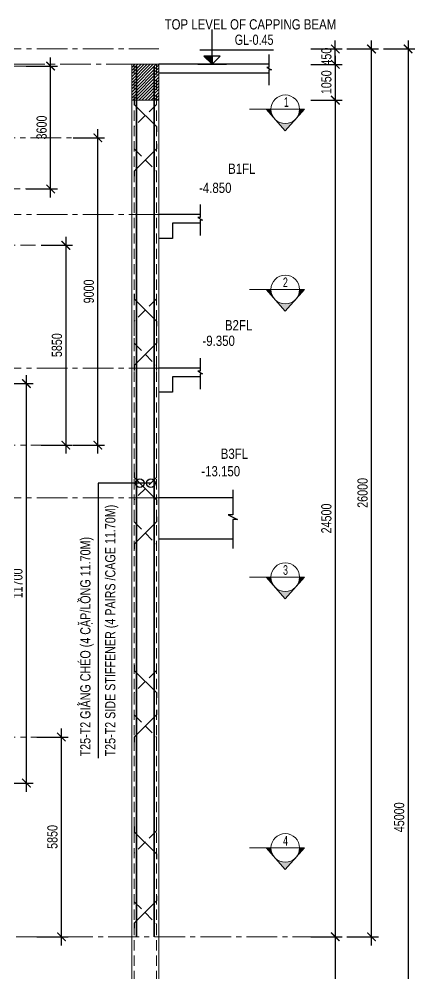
# Model space of a CAD drawing. Header units: millimetres. Extents: x 2746337 to 7547699, y -363432 to 15720.
# Drawn here: x 2788526 to 2800126, y -221391 to -193430 of the extents above; entities that cross this region are included whole.
import ezdxf
from ezdxf.enums import TextEntityAlignment as Align

# ---------------------------------------------------------------- set-up
doc = ezdxf.new("R2010")
doc.units = ezdxf.units.MM
doc.header["$LTSCALE"] = 1200
doc.header["$PDMODE"] = 3
doc.linetypes.add('CENTER2', pattern=[1.125, 0.75, -0.125, 0.125, -0.125])
doc.linetypes.add('HIDDEN', pattern=[0.375, 0.25, -0.125])
for name, color, linetype, lineweight in [('1', 9, 'Continuous', 13), ('BOUND', 3, 'Continuous', 20), ('C1CO', 4, 'Continuous', 35), ('CODE', 3, 'Continuous', 15), ('ENOTE', 2, 'Continuous', 15), ('Grid line', 160, 'CENTER2', 5), ('HIDE', 8, 'HIDDEN', 13), ('K-THUOC', 1, 'Continuous', 18), ('LEADER', 8, 'Continuous', 9), ('S-Beam - Cont', 60, 'Continuous', 25), ('T2CO', 4, 'Continuous', 30), ('T2HI', 4, 'HIDDEN', 13), ('TEXTVN', 2, 'Continuous', 20)]:
    doc.layers.add(name, color=color, linetype=linetype, lineweight=lineweight)
for name, color, linetype in [('CDC.02.DIM', 1, 'Continuous'), ('CDC.06.TEXT', 2, 'Continuous'), ('CDC.10.HATCH', 251, 'Continuous'), ('Q-Dim-line', 75, 'Continuous')]:
    doc.layers.add(name, color=color, linetype=linetype)
doc.styles.add('DB_Arial', font='arial.ttf', dxfattribs={"width": 0.8})
doc.styles.add('SMTEXT', font='arial.ttf', dxfattribs={"width": 0.75})
doc.styles.add('TEXTVN', font='VHELVCN.TTF', dxfattribs={"width": 0.8})
doc.dimstyles.new('BSV1-100', dxfattribs={"dimtxt": 300, "dimasz": 250, "dimexe": 200, "dimexo": 0, "dimgap": 108, "dimtad": 1, "dimdec": 0, "dimdsep": 46, "dimtxsty": 'SMTEXT', "dimblk": 'ARCHTICK', "dimcen": 100, "dimdle": 250, "dimclrd": 256, "dimclre": 256, "dimclrt": 1, "dimadec": 0, "dimazin": 0, "dimtfac": 1, "dimtdec": 0, "dimtix": 1, "dimtmove": 2, "dimatfit": 3, "dimfxl": 720, "dimfxlon": 1, "dimtolj": 1, "dimtzin": 0, "dimarcsym": 0})
doc.dimstyles.new('BSV25', dxfattribs={"dimtxt": 300, "dimasz": 250, "dimexe": 200, "dimexo": 0, "dimgap": 108, "dimtad": 1, "dimdec": 0, "dimlfac": 0.25, "dimdsep": 46, "dimtxsty": 'SMTEXT', "dimblk": 'ARCHTICK', "dimcen": 100, "dimdle": 250, "dimclrd": 256, "dimclre": 256, "dimclrt": 2, "dimadec": 0, "dimazin": 0, "dimtfac": 1, "dimtdec": 0, "dimtix": 1, "dimtmove": 2, "dimatfit": 3, "dimfxl": 800, "dimfxlon": 1, "dimtolj": 1, "dimtzin": 0, "dimarcsym": 0})

# ---------------------------------------------------------------- blocks, each defined once
blk = doc.blocks.new('_ArchTick')
at = {"color": 0, "linetype": 'ByBlock', "const_width": 0.15}
blk.add_lwpolyline([(-0.5, -0.5), (0.5, 0.5)], dxfattribs=at)
blk = doc.blocks.new('tag_cd')
at = {"layer": 'CDC.10.HATCH'}
blk.add_hatch(color=256, dxfattribs=at).paths.add_polyline_path([(180, 240), (420, 0), (420, 240)])
at = {"layer": 'CDC.02.DIM'}
for points in [[(420, 240), (420, 0), (660, 240), (180, 240), (420, 0), (420, 1020)], [(60, 420), (2220, 420)], [(0, 0), (840, 0)]]:
    blk.add_lwpolyline(points, dxfattribs=at)
at = {"layer": 'CDC.06.TEXT', "ltscale": 0.5, "style": 'SMTEXT', "width": 0.75}
blk.add_attdef('CD', text='', height=300, dxfattribs=at).set_placement((2220, 570), align=Align.RIGHT)
blk = doc.blocks.new('*D1139')
at = {"layer": 'Defpoints', "color": 0, "transparency": 16777216}
for p in [(2759035, -194305), (2758473, -199155), (2793586, -199155)]:
    blk.add_point(p, dxfattribs=at)
at = {"layer": 'K-THUOC', "lineweight": -2, "transparency": 16777216}
for p, q in [((2759035, -194305), (2758273, -194305)), ((2758473, -194055), (2758473, -199405)), ((2759193, -199155), (2758273, -199155))]:
    blk.add_line(p, q, dxfattribs=at)
at = {"layer": 'K-THUOC', "lineweight": -2, "transparency": 16777216, "xscale": 250, "yscale": 250, "zscale": 250}
for p, rotation in [((2758473, -194305), 90), ((2758473, -199155), 270)]:
    blk.add_blockref('_ArchTick', p, dxfattribs=dict(at, rotation=rotation))
at = {"layer": 'K-THUOC', "color": 1, "transparency": 16777216, "insert": (2758212, -196730), "char_height": 300, "attachment_point": 5, "rotation": 90, "style": 'SMTEXT'}
blk.add_mtext('\\A1;4850', dxfattribs=at)
blk = doc.blocks.new('*D1140')
at = {"layer": 'Defpoints', "color": 0, "transparency": 16777216}
for p in [(2793586, -199155), (2758473, -203655), (2793586, -203655)]:
    blk.add_point(p, dxfattribs=at)
at = {"layer": 'K-THUOC', "lineweight": -2, "transparency": 16777216}
for p, q in [((2758473, -198905), (2758473, -203905)), ((2759193, -199155), (2758273, -199155)), ((2759193, -203655), (2758273, -203655))]:
    blk.add_line(p, q, dxfattribs=at)
at = {"layer": 'K-THUOC', "lineweight": -2, "transparency": 16777216, "xscale": 250, "yscale": 250, "zscale": 250}
for p, rotation in [((2758473, -199155), 90), ((2758473, -203655), 270)]:
    blk.add_blockref('_ArchTick', p, dxfattribs=dict(at, rotation=rotation))
at = {"layer": 'K-THUOC', "color": 1, "transparency": 16777216, "insert": (2758212, -201405), "char_height": 300, "attachment_point": 5, "rotation": 90, "style": 'SMTEXT'}
blk.add_mtext('\\A1;4500', dxfattribs=at)
blk = doc.blocks.new('*D1141')
at = {"layer": 'Defpoints', "color": 0, "transparency": 16777216}
for p in [(2793586, -203655), (2758473, -207455), (2793586, -207455)]:
    blk.add_point(p, dxfattribs=at)
at = {"layer": 'K-THUOC', "lineweight": -2, "transparency": 16777216}
for p, q in [((2758473, -203405), (2758473, -207705)), ((2759193, -203655), (2758273, -203655)), ((2759193, -207455), (2758273, -207455))]:
    blk.add_line(p, q, dxfattribs=at)
at = {"layer": 'K-THUOC', "lineweight": -2, "transparency": 16777216, "xscale": 250, "yscale": 250, "zscale": 250}
for p, rotation in [((2758473, -203655), 90), ((2758473, -207455), 270)]:
    blk.add_blockref('_ArchTick', p, dxfattribs=dict(at, rotation=rotation))
at = {"layer": 'K-THUOC', "color": 1, "transparency": 16777216, "insert": (2758211, -205555), "char_height": 300, "attachment_point": 5, "rotation": 90, "style": 'SMTEXT'}
blk.add_mtext('\\A1;3800', dxfattribs=at)
blk = doc.blocks.new('*D1105')
at = {"layer": 'Defpoints', "color": 0, "transparency": 16777216}
for p in [(2778636, -214455), (2789766, -214455), (2778636, -220305)]:
    blk.add_point(p, dxfattribs=at)
at = {"layer": 'K-THUOC', "lineweight": -2, "transparency": 16777216}
for p, q in [((2789046, -214455), (2789966, -214455)), ((2789766, -220555), (2789766, -214205)), ((2789046, -220305), (2789966, -220305))]:
    blk.add_line(p, q, dxfattribs=at)
at = {"layer": 'K-THUOC', "lineweight": -2, "transparency": 16777216, "xscale": 250, "yscale": 250, "zscale": 250}
for p, rotation in [((2789766, -214455), 90), ((2789766, -220305), 270)]:
    blk.add_blockref('_ArchTick', p, dxfattribs=dict(at, rotation=rotation))
at = {"layer": 'K-THUOC', "color": 1, "transparency": 16777216, "insert": (2789504, -217380), "char_height": 300, "attachment_point": 5, "rotation": 90, "style": 'SMTEXT'}
blk.add_mtext('\\A1;5850', dxfattribs=at)
blk = doc.blocks.new('*D1106')
at = {"layer": 'Defpoints', "color": 0, "transparency": 16777216}
for p in [(2778077, -204105), (2788740, -204105), (2778077, -215805)]:
    blk.add_point(p, dxfattribs=at)
at = {"layer": 'K-THUOC', "lineweight": -2, "transparency": 16777216}
for p, q in [((2788020, -204105), (2788940, -204105)), ((2788740, -216055), (2788740, -203855)), ((2788020, -215805), (2788940, -215805))]:
    blk.add_line(p, q, dxfattribs=at)
at = {"layer": 'K-THUOC', "lineweight": -2, "transparency": 16777216, "xscale": 250, "yscale": 250, "zscale": 250}
for p, rotation in [((2788740, -204105), 90), ((2788740, -215805), 270)]:
    blk.add_blockref('_ArchTick', p, dxfattribs=dict(at, rotation=rotation))
at = {"layer": 'K-THUOC', "color": 1, "transparency": 16777216, "insert": (2788479, -209955), "char_height": 300, "attachment_point": 5, "rotation": 90, "style": 'SMTEXT'}
blk.add_mtext('\\A1;11700', dxfattribs=at)
blk = doc.blocks.new('*D1107')
at = {"layer": 'Defpoints', "color": 0, "transparency": 16777216}
for p in [(2779703, -196905), (2790833, -196905), (2779703, -205905)]:
    blk.add_point(p, dxfattribs=at)
at = {"layer": 'K-THUOC', "lineweight": -2, "transparency": 16777216}
for p, q in [((2790833, -206155), (2790833, -196655)), ((2790113, -196905), (2791033, -196905)), ((2790113, -205905), (2791033, -205905))]:
    blk.add_line(p, q, dxfattribs=at)
at = {"layer": 'K-THUOC', "lineweight": -2, "transparency": 16777216, "xscale": 250, "yscale": 250, "zscale": 250}
for p, rotation in [((2790833, -196905), 90), ((2790833, -205905), 270)]:
    blk.add_blockref('_ArchTick', p, dxfattribs=dict(at, rotation=rotation))
at = {"layer": 'K-THUOC', "color": 1, "transparency": 16777216, "insert": (2790571, -201405), "char_height": 300, "attachment_point": 5, "rotation": 90, "style": 'SMTEXT'}
blk.add_mtext('\\A1;9000', dxfattribs=at)
blk = doc.blocks.new('*D1108')
at = {"layer": 'Defpoints', "color": 0, "transparency": 16777216}
for p in [(2778786, -194805), (2789449, -194805), (2778786, -198405)]:
    blk.add_point(p, dxfattribs=at)
at = {"layer": 'K-THUOC', "lineweight": -2, "transparency": 16777216}
for p, q in [((2789449, -198655), (2789449, -194555)), ((2788729, -194805), (2789649, -194805)), ((2788729, -198405), (2789649, -198405))]:
    blk.add_line(p, q, dxfattribs=at)
at = {"layer": 'K-THUOC', "lineweight": -2, "transparency": 16777216, "xscale": 250, "yscale": 250, "zscale": 250}
for p, rotation in [((2789449, -194805), 90), ((2789449, -198405), 270)]:
    blk.add_blockref('_ArchTick', p, dxfattribs=dict(at, rotation=rotation))
at = {"layer": 'K-THUOC', "color": 1, "transparency": 16777216, "insert": (2789188, -196605), "char_height": 300, "attachment_point": 5, "rotation": 90, "style": 'SMTEXT'}
blk.add_mtext('\\A1;3600', dxfattribs=at)
blk = doc.blocks.new('SIGSEC')
at = {"layer": '1', "lineweight": 9}
h = blk.add_hatch(color=256, dxfattribs=at)
h.dxf.hatch_style = 1
h.paths.add_polyline_path([(-420, 0), (-560, 0), (-315, -278, -0.182676)])
h = blk.add_hatch(color=256, dxfattribs=at)
h.dxf.hatch_style = 1
h.paths.add_polyline_path([(560, 0), (420, 0, -0.182676), (315, -278)])
h = blk.add_hatch(color=256, dxfattribs=at)
h.dxf.hatch_style = 1
h.paths.add_polyline_path([(315, -278, -0.451416), (-315, -278), (0, -635)])
at = {"layer": '1', "lineweight": 9, "elevation": 0}
blk.add_lwpolyline([(1050, 0), (-560, 0), (0, -635), (560, 0)], dxfattribs=at)
at = {"layer": '1', "lineweight": 9}
blk.add_circle((0, 0), 420, dxfattribs=at)
at = {"layer": 'BOUND', "lineweight": 9, "style": 'TEXTVN', "width": 0.8}
blk.add_attdef('SEC', text='', height=280, dxfattribs=at).set_placement((0, 210, 0), align=Align.MIDDLE_CENTER)
blk = doc.blocks.new('*D1126')
at = {"layer": 'Defpoints', "color": 0, "transparency": 16777216}
for p in [(2792625, -194305), (2797793, -194305), (2792625, -194755)]:
    blk.add_point(p, dxfattribs=at)
at = {"layer": 'K-THUOC', "lineweight": -2, "transparency": 16777216}
for p, q in [((2797073, -194305), (2797993, -194305)), ((2797793, -194305), (2797793, -194055)), ((2797793, -194755), (2797793, -194305)), ((2797073, -194755), (2797993, -194755)), ((2797793, -194755), (2797793, -195005))]:
    blk.add_line(p, q, dxfattribs=at)
at = {"layer": 'K-THUOC', "lineweight": -2, "transparency": 16777216, "xscale": 250, "yscale": 250, "zscale": 250}
for p, rotation in [((2797793, -194305), 270), ((2797793, -194755), 90)]:
    blk.add_blockref('_ArchTick', p, dxfattribs=dict(at, rotation=rotation))
at = {"layer": 'K-THUOC', "color": 1, "transparency": 16777216, "insert": (2797532, -194530), "char_height": 300, "attachment_point": 5, "rotation": 90, "style": 'SMTEXT'}
blk.add_mtext('\\A1;450', dxfattribs=at)
blk = doc.blocks.new('*D1127')
at = {"layer": 'Defpoints', "color": 0, "transparency": 16777216}
for p in [(2792625, -194755), (2792625, -195805), (2797793, -195805)]:
    blk.add_point(p, dxfattribs=at)
at = {"layer": 'K-THUOC', "lineweight": -2, "transparency": 16777216}
for p, q in [((2797793, -194505), (2797793, -196055)), ((2797073, -194755), (2797993, -194755)), ((2797073, -195805), (2797993, -195805))]:
    blk.add_line(p, q, dxfattribs=at)
at = {"layer": 'K-THUOC', "lineweight": -2, "transparency": 16777216, "xscale": 250, "yscale": 250, "zscale": 250}
for p, rotation in [((2797793, -194755), 90), ((2797793, -195805), 270)]:
    blk.add_blockref('_ArchTick', p, dxfattribs=dict(at, rotation=rotation))
at = {"layer": 'K-THUOC', "color": 1, "transparency": 16777216, "insert": (2797532, -195280), "char_height": 300, "attachment_point": 5, "rotation": 90, "style": 'SMTEXT'}
blk.add_mtext('\\A1;1050', dxfattribs=at)
blk = doc.blocks.new('*D1128')
at = {"layer": 'Defpoints', "color": 0, "transparency": 16777216}
for p in [(2792625, -195805), (2786929, -220305), (2797793, -220305)]:
    blk.add_point(p, dxfattribs=at)
at = {"layer": 'K-THUOC', "lineweight": -2, "transparency": 16777216}
for p, q in [((2797793, -195555), (2797793, -220555)), ((2797073, -195805), (2797993, -195805)), ((2797073, -220305), (2797993, -220305))]:
    blk.add_line(p, q, dxfattribs=at)
at = {"layer": 'K-THUOC', "lineweight": -2, "transparency": 16777216, "xscale": 250, "yscale": 250, "zscale": 250}
for p, rotation in [((2797793, -195805), 90), ((2797793, -220305), 270)]:
    blk.add_blockref('_ArchTick', p, dxfattribs=dict(at, rotation=rotation))
at = {"layer": 'K-THUOC', "color": 1, "transparency": 16777216, "insert": (2797532, -208055), "char_height": 300, "attachment_point": 5, "rotation": 90, "style": 'SMTEXT'}
blk.add_mtext('\\A1;24500', dxfattribs=at)
blk = doc.blocks.new('*D1129')
at = {"layer": 'Defpoints', "color": 0, "transparency": 16777216}
for p in [(2786929, -220305), (2788650, -239305), (2797793, -239305)]:
    blk.add_point(p, dxfattribs=at)
at = {"layer": 'K-THUOC', "lineweight": -2, "transparency": 16777216}
for p, q in [((2797073, -220305), (2797993, -220305)), ((2797793, -220055), (2797793, -239555)), ((2797073, -239305), (2797993, -239305))]:
    blk.add_line(p, q, dxfattribs=at)
at = {"layer": 'K-THUOC', "lineweight": -2, "transparency": 16777216, "xscale": 250, "yscale": 250, "zscale": 250}
for p, rotation in [((2797793, -220305), 90), ((2797793, -239305), 270)]:
    blk.add_blockref('_ArchTick', p, dxfattribs=dict(at, rotation=rotation))
at = {"layer": 'K-THUOC', "color": 1, "transparency": 16777216, "insert": (2797532, -229805), "char_height": 300, "attachment_point": 5, "rotation": 90, "style": 'SMTEXT'}
blk.add_mtext('\\A1;19000', dxfattribs=at)
blk = doc.blocks.new('*D1130')
at = {"layer": 'Defpoints', "color": 0, "transparency": 16777216}
for p in [(2791825, -194305), (2798854, -194305), (2786929, -220305)]:
    blk.add_point(p, dxfattribs=at)
at = {"layer": 'K-THUOC', "lineweight": -2, "transparency": 16777216}
for p, q in [((2798134, -194305), (2799054, -194305)), ((2798854, -220555), (2798854, -194055)), ((2798134, -220305), (2799054, -220305))]:
    blk.add_line(p, q, dxfattribs=at)
at = {"layer": 'K-THUOC', "lineweight": -2, "transparency": 16777216, "xscale": 250, "yscale": 250, "zscale": 250}
for p, rotation in [((2798854, -194305), 90), ((2798854, -220305), 270)]:
    blk.add_blockref('_ArchTick', p, dxfattribs=dict(at, rotation=rotation))
at = {"layer": 'K-THUOC', "color": 1, "transparency": 16777216, "insert": (2798593, -207305), "char_height": 300, "attachment_point": 5, "rotation": 90, "style": 'SMTEXT'}
blk.add_mtext('\\A1;26000', dxfattribs=at)
blk = doc.blocks.new('*D1131')
at = {"layer": 'Defpoints', "color": 0, "transparency": 16777216}
for p in [(2791825, -194305), (2791825, -239305), (2799926, -239305)]:
    blk.add_point(p, dxfattribs=at)
at = {"layer": 'K-THUOC', "lineweight": -2, "transparency": 16777216}
for p, q in [((2799206, -194305), (2800126, -194305)), ((2799926, -194055), (2799926, -239555)), ((2799206, -239305), (2800126, -239305))]:
    blk.add_line(p, q, dxfattribs=at)
at = {"layer": 'K-THUOC', "lineweight": -2, "transparency": 16777216, "xscale": 250, "yscale": 250, "zscale": 250}
for p, rotation in [((2799926, -194305), 90), ((2799926, -239305), 270)]:
    blk.add_blockref('_ArchTick', p, dxfattribs=dict(at, rotation=rotation))
at = {"layer": 'K-THUOC', "color": 1, "transparency": 16777216, "insert": (2799665, -216805), "char_height": 300, "attachment_point": 5, "rotation": 90, "style": 'SMTEXT'}
blk.add_mtext('\\A1;45000', dxfattribs=at)
blk = doc.blocks.new('*D1133')
at = {"layer": 'Defpoints', "color": 0, "transparency": 16777216}
for p in [(2779421, -200055), (2779421, -205905), (2789896, -205905)]:
    blk.add_point(p, dxfattribs=at)
at = {"layer": 'K-THUOC', "lineweight": -2, "transparency": 16777216}
for p, q in [((2789896, -199805), (2789896, -206155)), ((2789176, -200055), (2790096, -200055)), ((2789176, -205905), (2790096, -205905))]:
    blk.add_line(p, q, dxfattribs=at)
at = {"layer": 'K-THUOC', "lineweight": -2, "transparency": 16777216, "xscale": 250, "yscale": 250, "zscale": 250}
for p, rotation in [((2789896, -200055), 90), ((2789896, -205905), 270)]:
    blk.add_blockref('_ArchTick', p, dxfattribs=dict(at, rotation=rotation))
at = {"layer": 'K-THUOC', "color": 1, "transparency": 16777216, "insert": (2789635, -202980), "char_height": 300, "attachment_point": 5, "rotation": 90, "style": 'SMTEXT'}
blk.add_mtext('\\A1;5850', dxfattribs=at)

msp = doc.modelspace()

# ---------------------------------------------------------------- hatches: boundary and pattern name
at = {"layer": 'CDC.10.HATCH'}
h = msp.add_hatch(dxfattribs=at)
h.set_pattern_fill('ANSI31', color=256, scale=20)
h.set_pattern_definition([(45, (4967.7, -205011.04), (-44.9012806, 44.9012806), [])])
h.paths.add_polyline_path([(2791825.4, -195804.7), (2792625.4, -195804.7), (2792625.4, -194754.7), (2791825.4, -194754.7)])

# ---------------------------------------------------------------- linework, layer by layer
at = {"layer": 'BOUND'}
for points in [[(2791825.4, -239304.7), (2792625.4, -239304.7), (2792625.4, -194754.7), (2791825.4, -194754.7)], [(2791825.4, -195804.7), (2792625.4, -195804.7), (2792625.4, -194754.7), (2791825.4, -194754.7)]]:
    msp.add_lwpolyline(points, close=True, dxfattribs=at)
at = {"layer": 'BOUND', "lineweight": 20}
msp.add_lwpolyline([(2792625.4, -198654.7), (2792625.4, -194754.7), (2791825.4, -194754.7), (2791825.4, -239304.7), (2792625.4, -239304.7), (2792625.4, -213854.7)], dxfattribs=at)
at = {"layer": 'C1CO', "color": 6}
for p, q in [((2791967.8, -194804.7), (2791967.8, -220304.7)), ((2792483, -194804.7), (2792483, -220304.7))]:
    msp.add_line(p, q, dxfattribs=at)
at = {"layer": 'CODE'}
for points in [[(2793275, -199154.7, 0, 0, 0), (2794349, -199154.7, 0, 0, 0), (2793812, -199154.7, 0, 660, 0), (2793812, -198824.7, 0, 0, 0), (2793812, -198624.7, 0, 0, 0), (2794812, -198624.7, 0, 0, 0)], [(2793275, -203654.7, 0, 0, 0), (2794349, -203654.7, 0, 0, 0), (2793812, -203654.7, 0, 660, 0), (2793812, -203324.7, 0, 0, 0), (2793812, -203124.7, 0, 0, 0), (2794812, -203124.7, 0, 0, 0)], [(2793275, -207454.7, 0, 0, 0), (2794349, -207454.7, 0, 0, 0), (2793812, -207454.7, 0, 660, 0), (2793812, -207124.7, 0, 0, 0), (2793812, -206924.7, 0, 0, 0), (2794812, -206924.7, 0, 0, 0)]]:
    msp.add_lwpolyline(points, format="xyseb", dxfattribs=at)
at = {"layer": 'Grid line', "color": 2}
for p, q in [((2755291.6, -194304.7), (2792625.4, -194304.7)), ((2755291.6, -199154.7), (2792625.4, -199154.7)), ((2755291.6, -203654.7), (2792625.4, -203654.7)), ((2755291.6, -207454.7), (2792625.4, -207454.7))]:
    msp.add_line(p, q, dxfattribs=at)
at = {"layer": 'Grid line'}
for p, q in [((2776710.9, -196905), (2791032.6, -196905)), ((2776860.9, -198405), (2789648.9, -198405)), ((2776414.1, -200055), (2789010.8, -200055)), ((2789765.5, -205905), (2776414.1, -205905)), ((2789765.5, -214454.7), (2765474.4, -214454.7)), ((2788739.9, -215804.7), (2764765.4, -215804.7)), ((2760090.7, -220304.7), (2797161.6, -220304.7))]:
    msp.add_line(p, q, dxfattribs=at)
for points in [[(2789188.9, -194804.7), (2765780.7, -194804.7)], [(2768130.1, -194754.7), (2791825.4, -194754.7)]]:
    msp.add_lwpolyline(points, dxfattribs=at)
at = {"layer": 'HIDE'}
for p, q in [((2791900.4, -194754.7), (2791900.4, -239104.7)), ((2792550.4, -194754.7), (2792550.4, -239104.7))]:
    msp.add_line(p, q, dxfattribs=at)
at = {"layer": 'Q-Dim-line'}
for points in [[(2795849, -194464), (2795849, -194845), (2795781.9, -194845), (2795920.6, -194915.7), (2795849, -194915.7), (2795849, -195362.9)], [(2793829.5, -198864), (2793829.5, -199245), (2793762.4, -199245), (2793901.1, -199315.7), (2793829.5, -199315.7), (2793829.5, -199762.9)], [(2793829.5, -203364), (2793829.5, -203745), (2793762.4, -203745), (2793901.1, -203815.7), (2793829.5, -203815.7), (2793829.5, -204262.9)], [(2794790.4, -207216.1), (2794785.8, -207946.6), (2794651.6, -207946.6), (2794929.1, -208087.9), (2794785.8, -208087.9), (2794790.4, -208931)]]:
    msp.add_lwpolyline(points, dxfattribs=at)
at = {"layer": 'S-Beam - Cont'}
for points in [[(2795842.1, -194754.7), (2794148.8, -194754.7), (2794148.8, -194754.7), (2792625.4, -194754.7)], [(2792625.4, -195004.7), (2794398.8, -195004.7), (2794398.8, -195004.7), (2795842.1, -195004.7)], [(2793822.6, -199154.7), (2792625.4, -199154.7)], [(2793822.6, -199404.7), (2793025.4, -199404.7), (2793025.4, -199854.7), (2792625.4, -199854.7)], [(2793822.6, -203654.7), (2792625.4, -203654.7)], [(2793822.6, -203904.7), (2793025.4, -203904.7), (2793025.4, -204354.7), (2792625.4, -204354.7)], [(2794790.4, -207454.7), (2792625.4, -207454.7)], [(2792625.4, -208654.7), (2794790.4, -208654.7)]]:
    msp.add_lwpolyline(points, dxfattribs=at)
at = {"layer": 'T2CO'}
for points in [[(2791900.4, -195779.7), (2791900.4, -195929.7), (2792550.4, -196579.7), (2792550.4, -196729.7)], [(2792550.4, -197079.7), (2792550.4, -197229.7), (2791900.4, -197879.7), (2791900.4, -198029.7)], [(2791900.4, -201474.8), (2791900.4, -201624.8), (2792550.4, -202274.8), (2792550.4, -202424.8)], [(2792550.4, -202774.8), (2792550.4, -202924.8), (2791900.4, -203574.8), (2791900.4, -203724.8)], [(2791900.4, -206705.3), (2791900.4, -206855.3), (2792550.4, -207505.3), (2792550.4, -207655.3)], [(2792550.4, -208005.3), (2792550.4, -208155.3), (2791900.4, -208805.3), (2791900.4, -208955.3)], [(2791900.4, -212354.2), (2791900.4, -212504.2), (2792550.4, -213154.2), (2792550.4, -213304.2)], [(2792550.4, -213654.2), (2792550.4, -213804.2), (2791900.4, -214454.2), (2791900.4, -214604.2)], [(2791900.4, -217077.6), (2791900.4, -217227.6), (2792550.4, -217877.6), (2792550.4, -218027.6)], [(2792550.4, -219104), (2792550.4, -219254), (2791900.4, -219904), (2791900.4, -220054)]]:
    msp.add_lwpolyline(points, dxfattribs=at)
at = {"layer": 'T2HI'}
for points in [[(2792550.4, -195779.7), (2792550.4, -195929.7), (2791900.4, -196579.7), (2791900.4, -196729.7)], [(2791900.4, -197079.7), (2791900.4, -197229.7), (2792550.4, -197879.7), (2792550.4, -198029.7)], [(2792550.4, -201474.8), (2792550.4, -201624.8), (2791900.4, -202274.8), (2791900.4, -202424.8)], [(2791900.4, -202774.8), (2791900.4, -202924.8), (2792550.4, -203574.8), (2792550.4, -203724.8)], [(2792550.4, -206705.3), (2792550.4, -206855.3), (2791900.4, -207505.3), (2791900.4, -207655.3)], [(2791900.4, -208005.3), (2791900.4, -208155.3), (2792550.4, -208805.3), (2792550.4, -208955.3)], [(2792550.4, -212354.2), (2792550.4, -212504.2), (2791900.4, -213154.2), (2791900.4, -213304.2)], [(2791900.4, -213654.2), (2791900.4, -213804.2), (2792550.4, -214454.2), (2792550.4, -214604.2)], [(2792550.4, -217055.3), (2792550.4, -217205.3), (2791900.4, -217855.3), (2791900.4, -218005.3)], [(2791900.4, -219126.4), (2791900.4, -219276.4), (2792550.4, -219926.4), (2792550.4, -220076.4)]]:
    msp.add_lwpolyline(points, dxfattribs=at)

# ---------------------------------------------------------------- block references
at = {"layer": '1', "lineweight": 20}
ref = msp.add_blockref('SIGSEC', (2796326.3, -196070.1), dxfattribs=dict(at, xscale=-1))
ref.add_attrib('SEC', '1', dxfattribs={"layer": 'BOUND', "lineweight": 9, "height": 280, "style": 'TEXTVN', "width": 0.8}).set_placement((2796360.4, -195860.1, 0), align=Align.MIDDLE_CENTER)
ref = msp.add_blockref('SIGSEC', (2796326.3, -201350.1), dxfattribs=dict(at, xscale=-1))
ref.add_attrib('SEC', '2', dxfattribs={"layer": 'BOUND', "lineweight": 9, "height": 280, "style": 'TEXTVN', "width": 0.8}).set_placement((2796330.5, -201140.1, 0), align=Align.MIDDLE_CENTER)
ref = msp.add_blockref('SIGSEC', (2796326.3, -209773.7), dxfattribs=dict(at, xscale=-1))
ref.add_attrib('SEC', '3', dxfattribs={"layer": 'BOUND', "lineweight": 9, "height": 280, "style": 'TEXTVN', "width": 0.8}).set_placement((2796332.9, -209563.7, 0), align=Align.MIDDLE_CENTER)
ref = msp.add_blockref('SIGSEC', (2796326.3, -217701.9, 0), dxfattribs=dict(at, xscale=-1))
ref.add_attrib('SEC', '4', dxfattribs={"layer": 'BOUND', "lineweight": 9, "height": 280, "style": 'TEXTVN', "width": 0.8}).set_placement((2796334.1, -217491.9, 0), align=Align.MIDDLE_CENTER)
at = {"layer": 'ENOTE'}
msp.add_blockref('tag_cd', (2793760.7, -194754.7), dxfattribs=at).add_auto_attribs({'CD': 'GL-0.45'})

# ---------------------------------------------------------------- texts
at = {"layer": 'ENOTE', "style": 'DB_Arial', "width": 0.8}
for s, p in [('-4.850', (2793799.3, -198521.7)), ('-9.350', (2793899.6, -203001.1)), ('-13.150', (2793866.5, -206819.5))]:
    msp.add_text(s, height=300, dxfattribs=at).set_placement(p)
at = {"layer": 'TEXTVN', "style": 'DB_Arial', "width": 0.8}
for s, p in [('TOP LEVEL OF CAPPING BEAM', (2792790.3, -193734.7)), ('B1FL', (2794652.7, -197962.6)), ('B2FL', (2794558.2, -202544.9)), ('B3FL', (2794436.3, -206309.1))]:
    msp.add_text(s, height=300, dxfattribs=at).set_placement(p)
at = {"layer": 'TEXTVN', "lineweight": 20, "style": 'SMTEXT', "width": 0.75}
for s, p in [('T25-T2 SIDE STIFFENER (4 PAIRS /CAGE 11.70M)', (2791348.4, -215022.1)), ('T25-T2 GIẰNG CHÉO (4 CẶP/LỒNG 11.70M)', (2790618.4, -215022.1))]:
    msp.add_text(s, height=300, rotation=90, dxfattribs=at).set_placement(p)

# ---------------------------------------------------------------- dimensions: what is measured, and where the dimension line sits
at = {"layer": 'K-THUOC'}
for base, p1, p2, picture, middle in [((2758472.8, -199154.7), (2759035.2, -194304.7), (2793585.9, -199154.7), '*D1139', (2758211.6, -196729.7)), ((2798854.1, -194304.7), (2786928.8, -220304.7), (2791825.4, -194304.7), '*D1130', (2798593, -207304.7)), ((2799926.1, -239304.7), (2791825.4, -194304.7), (2791825.4, -239304.7), '*D1131', (2799664.9, -216804.7)), ((2797793.3, -194304.7), (2792625.4, -194754.7), (2792625.4, -194304.7), '*D1126', (2797532.1, -194529.7)), ((2789448.9, -194804.7), (2778785.9, -198405), (2778785.9, -194804.7), '*D1108', (2789187.6, -196604.9)), ((2797793.3, -195804.7), (2792625.4, -194754.7), (2792625.4, -195804.7), '*D1127', (2797532.1, -195279.7)), ((2797793.3, -220304.7), (2792625.4, -195804.7), (2786928.8, -220304.7), '*D1128', (2797532.1, -208054.7)), ((2790832.6, -196905), (2779702.9, -205905), (2779702.9, -196905), '*D1107', (2790571.4, -201405)), ((2758472.8, -203654.7), (2793585.9, -199154.7), (2793585.9, -203654.7), '*D1140', (2758211.6, -201404.7)), ((2789896.2, -205905), (2779421.2, -200055), (2779421.2, -205905), '*D1133', (2789635, -202980)), ((2758472.8, -207454.7), (2793585.9, -203654.7), (2793585.9, -207454.7), '*D1141', (2758211.5, -205554.7)), ((2788739.9, -204105), (2778076.8, -215804.7), (2778076.8, -204105), '*D1106', (2788478.7, -209954.9)), ((2789765.5, -214454.7), (2778635.9, -220304.7), (2778635.9, -214454.7), '*D1105', (2789504.3, -217379.7)), ((2797793.3, -239304.7), (2786928.8, -220304.7), (2788650.4, -239304.7), '*D1129', (2797532.1, -229804.7))]:
    dim = msp.add_linear_dim(base=base, p1=p1, p2=p2, angle=90, dimstyle='BSV1-100', dxfattribs=at)
    dim.commit()
    dim.dimension.update_dxf_attribs({"geometry": picture, "text_midpoint": middle})

# ---------------------------------------------------------------- leaders
at = {"layer": 'LEADER'}
for points in [[(2792387.9, -207017.8), (2790845.3, -207017.8), (2790845.3, -215017.8)], [(2792062.9, -207017.8), (2790845.3, -207017.8), (2790845.3, -215070.1)]]:
    msp.add_leader(points, dimstyle='BSV25', override={"dimldrblk": 'Origin'}, dxfattribs=at)

doc.saveas('drawing.dxf')
